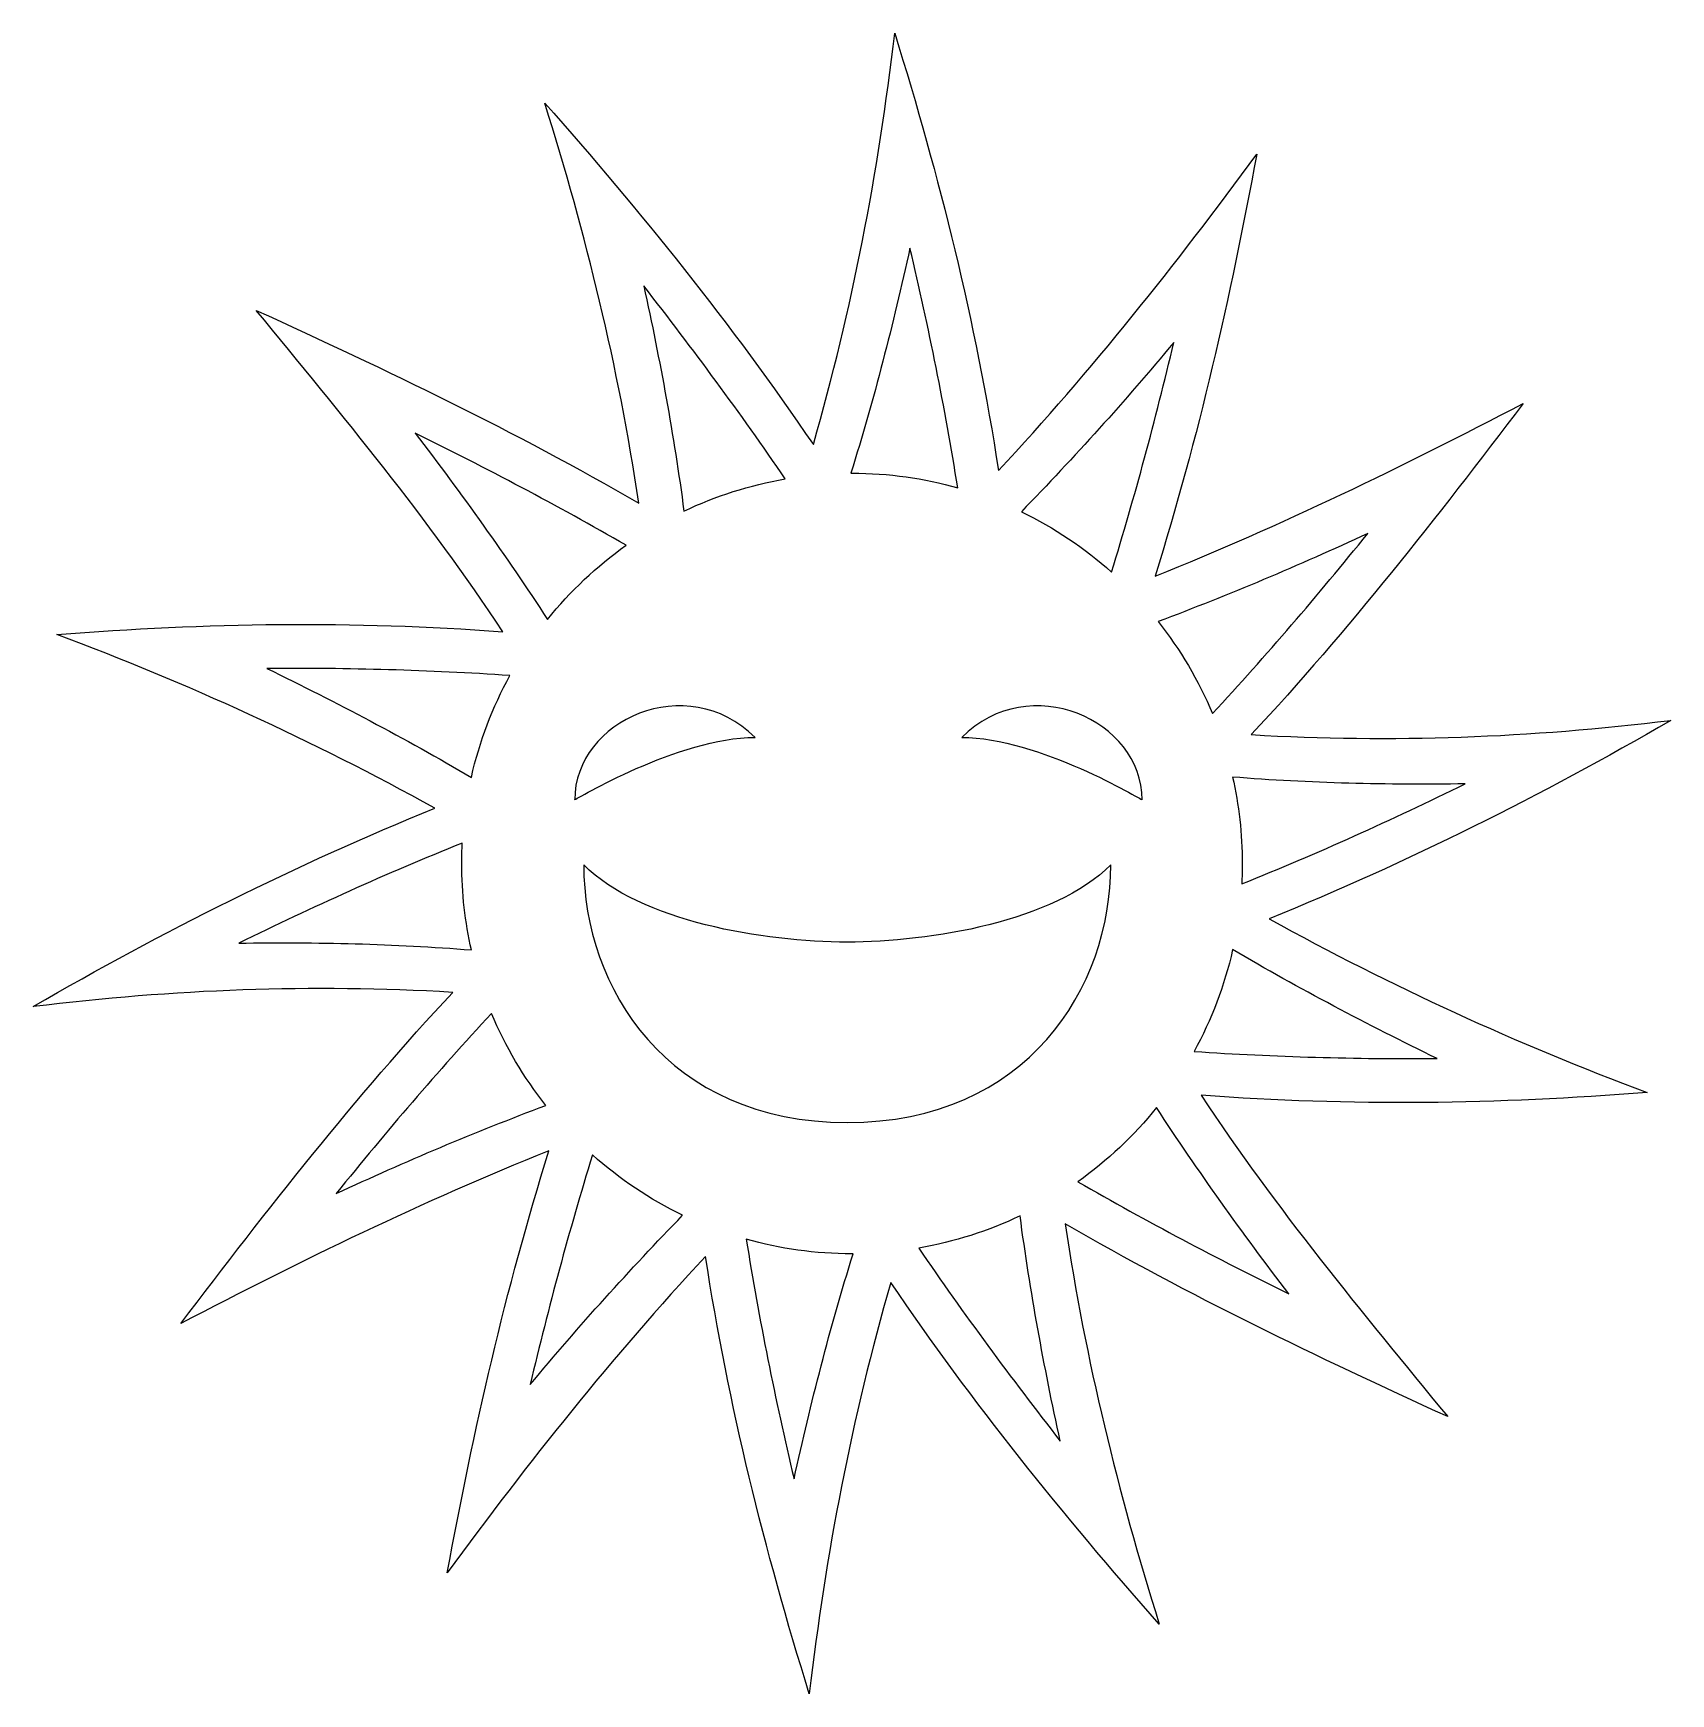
# Model space of a CAD drawing. Header units: centimetres. Extents: x -4.16 to 4.16, y -4.22 to 4.22.
import ezdxf

# ---------------------------------------------------------------- set-up
doc = ezdxf.new("R2010")
doc.units = ezdxf.units.CM
doc.header["$MEASUREMENT"] = 0
doc.layers.add('Layer 1', color=7, linetype='Continuous')

msp = doc.modelspace()

# ---------------------------------------------------------------- linework, layer by layer
at = {"layer": 'Layer 1', "color": 40}
for points, knots in [([(4.04368, -1.16488), (3.37878, -0.91477), (2.74376, -0.6255), (2.12209, -0.28175), (2.12209, -0.28175), (2.82922, 0.008), (3.50401, 0.3433), (4.16449, 0.72777), (4.16449, 0.72777), (3.4494, 0.64027), (2.74929, 0.61323), (2.0301, 0.65527), (2.0301, 0.65527), (2.52762, 1.18724), (2.97352, 1.75938), (3.4135, 2.33908), (3.4135, 2.33908), (2.80067, 2.01854), (2.18385, 1.71818), (1.54144, 1.46135), (1.54144, 1.46135), (1.76213, 2.16541), (1.92503, 2.88166), (2.05846, 3.60686), (2.05846, 3.60686), (1.64611, 3.04385), (1.22021, 2.50916), (0.74515, 1.99761), (0.74515, 1.99761), (0.62868, 2.75442), (0.44495, 3.49155), (0.21714, 4.22204), (0.21714, 4.22204), (0.13385, 3.50909), (0.001, 2.81999), (-0.19664, 2.1299), (-0.19664, 2.1299), (-0.6123, 2.74106), (-1.07297, 3.31383), (-1.56234, 3.86713), (-1.56234, 3.86713), (-1.35274, 3.19654), (-1.18748, 2.52699), (-1.0844, 1.83174), (-1.0844, 1.83174), (-1.71326, 2.19718), (-2.36823, 2.51129), (-3.02974, 2.81244), (-3.02974, 2.81244), (-2.59315, 2.28124), (-2.155, 1.75278), (-1.77596, 1.17827), (-1.77596, 1.17827), (-2.53357, 1.23606), (-3.28668, 1.22362), (-4.04368, 1.16486), (-4.04368, 1.16486), (-3.37878, 0.91478), (-2.74376, 0.62545), (-2.12209, 0.28176), (-2.12209, 0.28176), (-2.82919, -0.0081), (-3.50401, -0.34338), (-4.16449, -0.72784), (-4.16449, -0.72784), (-3.44945, -0.64029), (-2.74923, -0.61322), (-2.0301, -0.65532), (-2.0301, -0.65532), (-2.5276, -1.18729), (-2.97358, -1.7594), (-3.41347, -2.33915), (-3.41347, -2.33915), (-2.80067, -2.01861), (-2.18385, -1.71828), (-1.54146, -1.46142), (-1.54146, -1.46142), (-1.76218, -2.16548), (-1.92497, -2.88178), (-2.05851, -3.60698), (-2.05851, -3.60698), (-1.64616, -3.04395), (-1.22031, -2.50922), (-0.7452, -1.9977), (-0.7452, -1.9977), (-0.6287, -2.75449), (-0.44498, -3.49162), (-0.21714, -4.22205), (-0.21714, -4.22205), (-0.1339, -3.5091), (-0.001, -2.82), (0.19667, -2.12994), (0.19667, -2.12994), (0.61228, -2.74115), (1.07302, -3.31382), (1.56234, -3.86719), (1.56234, -3.86719), (1.35276, -3.19658), (1.18753, -2.52702), (1.0844, -1.83178), (1.0844, -1.83178), (1.71331, -2.1972), (2.36824, -2.51131), (3.02972, -2.81248), (3.02972, -2.81248), (2.59316, -2.28125), (2.15503, -1.75282), (1.77602, -1.17828), (1.77602, -1.17828), (2.53362, -1.23611), (3.28671, -1.22367), (4.04368, -1.16488)], [0, 0, 0, 0, 0.0344828, 0.0344828, 0.0344828, 0.0344828, 0.0689655, 0.0689655, 0.0689655, 0.0689655, 0.1034483, 0.1034483, 0.1034483, 0.1034483, 0.137931, 0.137931, 0.137931, 0.137931, 0.1724138, 0.1724138, 0.1724138, 0.1724138, 0.2068966, 0.2068966, 0.2068966, 0.2068966, 0.2413793, 0.2413793, 0.2413793, 0.2413793, 0.2758621, 0.2758621, 0.2758621, 0.2758621, 0.3103448, 0.3103448, 0.3103448, 0.3103448, 0.3448276, 0.3448276, 0.3448276, 0.3448276, 0.3793103, 0.3793103, 0.3793103, 0.3793103, 0.4137931, 0.4137931, 0.4137931, 0.4137931, 0.4482759, 0.4482759, 0.4482759, 0.4482759, 0.4827586, 0.4827586, 0.4827586, 0.4827586, 0.5172414, 0.5172414, 0.5172414, 0.5172414, 0.5517241, 0.5517241, 0.5517241, 0.5517241, 0.5862069, 0.5862069, 0.5862069, 0.5862069, 0.6206897, 0.6206897, 0.6206897, 0.6206897, 0.6551724, 0.6551724, 0.6551724, 0.6551724, 0.6896552, 0.6896552, 0.6896552, 0.6896552, 0.7241379, 0.7241379, 0.7241379, 0.7241379, 0.7586207, 0.7586207, 0.7586207, 0.7586207, 0.7931034, 0.7931034, 0.7931034, 0.7931034, 0.8275862, 0.8275862, 0.8275862, 0.8275862, 0.862069, 0.862069, 0.862069, 0.862069, 0.8965517, 0.8965517, 0.8965517, 0.8965517, 0.9310345, 0.9310345, 0.9310345, 0.9310345, 1, 1, 1, 1]), ([(0.29496, 3.12965), (0.39008, 2.72529), (0.47255, 2.31989), (0.5379, 1.91061), (0.5379, 1.91061), (0.36677, 1.95868), (0.18653, 1.98498), (0.00003, 1.98498), (0.00003, 1.98498), (-0.00185, 1.98498), (-0.0037, 1.98485), (-0.00555, 1.98485), (-0.00555, 1.98485), (0.11208, 2.36159), (0.20974, 2.74312), (0.29496, 3.12965)], [0, 0, 0, 0, 0.2, 0.2, 0.2, 0.2, 0.4, 0.4, 0.4, 0.4, 0.6, 0.6, 0.6, 0.6, 1, 1, 1, 1]), ([(-0.33922, 1.95548), (-0.52062, 1.92423), (-0.69371, 1.86878), (-0.85471, 1.79184), (-0.85471, 1.79184), (-0.90585, 2.17633), (-0.97568, 2.55699), (-1.05907, 2.93698), (-1.05907, 2.93698), (-0.8092, 2.61641), (-0.56795, 2.29068), (-0.33922, 1.95548)], [0, 0, 0, 0, 0.25, 0.25, 0.25, 0.25, 0.5, 0.5, 0.5, 0.5, 1, 1, 1, 1]), ([(1.63671, 2.64999), (1.54355, 2.25637), (1.43922, 1.86751), (1.31984, 1.48212), (1.31984, 1.48212), (1.18271, 1.60433), (1.02877, 1.70802), (0.86153, 1.78872), (0.86153, 1.78872), (1.13006, 2.06655), (1.38957, 2.35098), (1.63671, 2.64999)], [0, 0, 0, 0, 0.25, 0.25, 0.25, 0.25, 0.5, 0.5, 0.5, 0.5, 1, 1, 1, 1]), ([(-1.54847, 1.24124), (-1.76096, 1.56543), (-1.98458, 1.87878), (-2.22202, 2.18887), (-2.22202, 2.18887), (-1.8584, 2.00853), (-1.49958, 1.82123), (-1.149, 1.61803), (-1.149, 1.61803), (-1.29897, 1.51138), (-1.43346, 1.38454), (-1.54847, 1.24124)], [0, 0, 0, 0, 0.25, 0.25, 0.25, 0.25, 0.5, 0.5, 0.5, 0.5, 1, 1, 1, 1]), ([(2.62319, 1.67804), (2.36887, 1.36348), (2.10752, 1.0577), (1.83314, 0.76213), (1.83314, 0.76213), (1.76268, 0.93136), (1.66928, 1.08852), (1.55713, 1.23026), (1.55713, 1.23026), (1.91823, 1.36525), (2.27121, 1.51503), (2.62319, 1.67804)], [0, 0, 0, 0, 0.25, 0.25, 0.25, 0.25, 0.5, 0.5, 0.5, 0.5, 1, 1, 1, 1]), ([(-2.97577, 0.99192), (-2.56254, 0.99433), (-2.15122, 0.98372), (-1.73995, 0.95557), (-1.73995, 0.95557), (-1.82816, 0.79529), (-1.89452, 0.62143), (-1.93585, 0.43799), (-1.93585, 0.43799), (-2.27476, 0.63675), (-2.62197, 0.81918), (-2.97577, 0.99192)], [0, 0, 0, 0, 0.25, 0.25, 0.25, 0.25, 0.5, 0.5, 0.5, 0.5, 1, 1, 1, 1]), ([(-0.49316, 0.64124), (-0.88122, 0.64124), (-1.41039, 0.32374), (-1.41039, 0.32374), (-1.41039, 0.32374), (-1.41039, 0.72943), (-0.83712, 0.9852), (-0.49316, 0.64124)], [0, 0, 0, 0, 0.3333333, 0.3333333, 0.3333333, 0.3333333, 1, 1, 1, 1]), ([(1.47521, 0.32374), (1.47521, 0.32374), (0.94604, 0.64124), (0.55798, 0.64124), (0.55798, 0.64124), (0.90194, 0.9852), (1.47521, 0.72943), (1.47521, 0.32374)], [0, 0, 0, 0, 0.3333333, 0.3333333, 0.3333333, 0.3333333, 1, 1, 1, 1]), ([(3.11909, 0.40484), (2.74531, 0.22193), (2.36767, 0.05104), (1.98231, -0.10358), (1.98231, -0.10358), (1.98406, -0.06929), (1.98501, -0.03474), (1.98501, 0), (1.98501, 0), (1.98501, 0.15105), (1.96757, 0.29795), (1.93561, 0.43934), (1.93561, 0.43934), (2.32921, 0.40801), (2.72288, 0.39891), (3.11909, 0.40484)], [0, 0, 0, 0, 0.2, 0.2, 0.2, 0.2, 0.4, 0.4, 0.4, 0.4, 0.6, 0.6, 0.6, 0.6, 1, 1, 1, 1]), ([(-3.11904, -0.40487), (-2.74524, -0.22199), (-2.36762, -0.05104), (-1.98226, 0.10358), (-1.98226, 0.10358), (-1.98401, 0.06926), (-1.98496, 0.03474), (-1.98496, 0), (-1.98496, 0), (-1.98496, -0.15108), (-1.96752, -0.298), (-1.93554, -0.43939), (-1.93554, -0.43939), (-2.32915, -0.40812), (-2.7228, -0.39899), (-3.11904, -0.40487)], [0, 0, 0, 0, 0.2, 0.2, 0.2, 0.2, 0.4, 0.4, 0.4, 0.4, 0.6, 0.6, 0.6, 0.6, 1, 1, 1, 1]), ([(-0.0241, -1.31675), (-0.9413, -1.31675), (-1.36466, -0.62883), (-1.36466, -0.00706), (-1.36466, -0.00706), (-1.07581, -0.29591), (-0.44743, -0.39952), (-0.0241, -0.39952), (-0.0241, -0.39952), (0.39923, -0.39952), (1.02762, -0.29588), (1.31646, -0.00706), (1.31646, -0.00706), (1.31646, -0.62884), (0.8931, -1.31675), (-0.0241, -1.31675)], [0, 0, 0, 0, 0.2, 0.2, 0.2, 0.2, 0.4, 0.4, 0.4, 0.4, 0.6, 0.6, 0.6, 0.6, 1, 1, 1, 1]), ([(1.73998, -0.95562), (1.82822, -0.79531), (1.89458, -0.62145), (1.9359, -0.43804), (1.9359, -0.43804), (2.27478, -0.63677), (2.62196, -0.8192), (2.97579, -0.99197), (2.97579, -0.99197), (2.56254, -0.99438), (2.15127, -0.9838), (1.73998, -0.95562)], [0, 0, 0, 0, 0.25, 0.25, 0.25, 0.25, 0.5, 0.5, 0.5, 0.5, 1, 1, 1, 1]), ([(-2.62316, -1.67812), (-2.36887, -1.3635), (-2.10749, -1.0577), (-1.83311, -0.76213), (-1.83311, -0.76213), (-1.76265, -0.93138), (-1.66923, -1.08855), (-1.5571, -1.23031), (-1.5571, -1.23031), (-1.9182, -1.36525), (-2.27118, -1.51506), (-2.62316, -1.67812)], [0, 0, 0, 0, 0.25, 0.25, 0.25, 0.25, 0.5, 0.5, 0.5, 0.5, 1, 1, 1, 1]), ([(2.22205, -2.18895), (1.85846, -2.00861), (1.49955, -1.82134), (1.14901, -1.61811), (1.14901, -1.61811), (1.29898, -1.51143), (1.43346, -1.38459), (1.5485, -1.24126), (1.5485, -1.24126), (1.76099, -1.56549), (1.98461, -1.87883), (2.22205, -2.18895)], [0, 0, 0, 0, 0.25, 0.25, 0.25, 0.25, 0.5, 0.5, 0.5, 0.5, 1, 1, 1, 1]), ([(-1.63669, -2.65004), (-1.54361, -2.25639), (-1.4392, -1.86753), (-1.3198, -1.48214), (-1.3198, -1.48214), (-1.18267, -1.60432), (-1.02873, -1.70804), (-0.86152, -1.78871), (-0.86152, -1.78871), (-1.13006, -2.06658), (-1.38954, -2.35101), (-1.63669, -2.65004)], [0, 0, 0, 0, 0.25, 0.25, 0.25, 0.25, 0.5, 0.5, 0.5, 0.5, 1, 1, 1, 1]), ([(0.3393, -1.95548), (0.5207, -1.92423), (0.69379, -1.86878), (0.85479, -1.79184), (0.85479, -1.79184), (0.90596, -2.17636), (0.97573, -2.55704), (1.05913, -2.93706), (1.05913, -2.93706), (0.80923, -2.61646), (0.56806, -2.29071), (0.3393, -1.95548)], [0, 0, 0, 0, 0.25, 0.25, 0.25, 0.25, 0.5, 0.5, 0.5, 0.5, 1, 1, 1, 1]), ([(-0.29493, -3.12965), (-0.3901, -2.72531), (-0.4726, -2.31989), (-0.5379, -1.91058), (-0.5379, -1.91058), (-0.36677, -1.95868), (-0.18648, -1.98495), (0.00002, -1.98495), (0.00002, -1.98495), (0.0019, -1.98495), (0.00375, -1.98482), (0.00563, -1.98482), (0.00563, -1.98482), (-0.112, -2.36159), (-0.20971, -2.74309), (-0.29493, -3.12965)], [0, 0, 0, 0, 0.2, 0.2, 0.2, 0.2, 0.4, 0.4, 0.4, 0.4, 0.6, 0.6, 0.6, 0.6, 1, 1, 1, 1])]:
    msp.add_open_spline(points, degree=3, knots=knots, dxfattribs=at)

doc.saveas('drawing.dxf')
